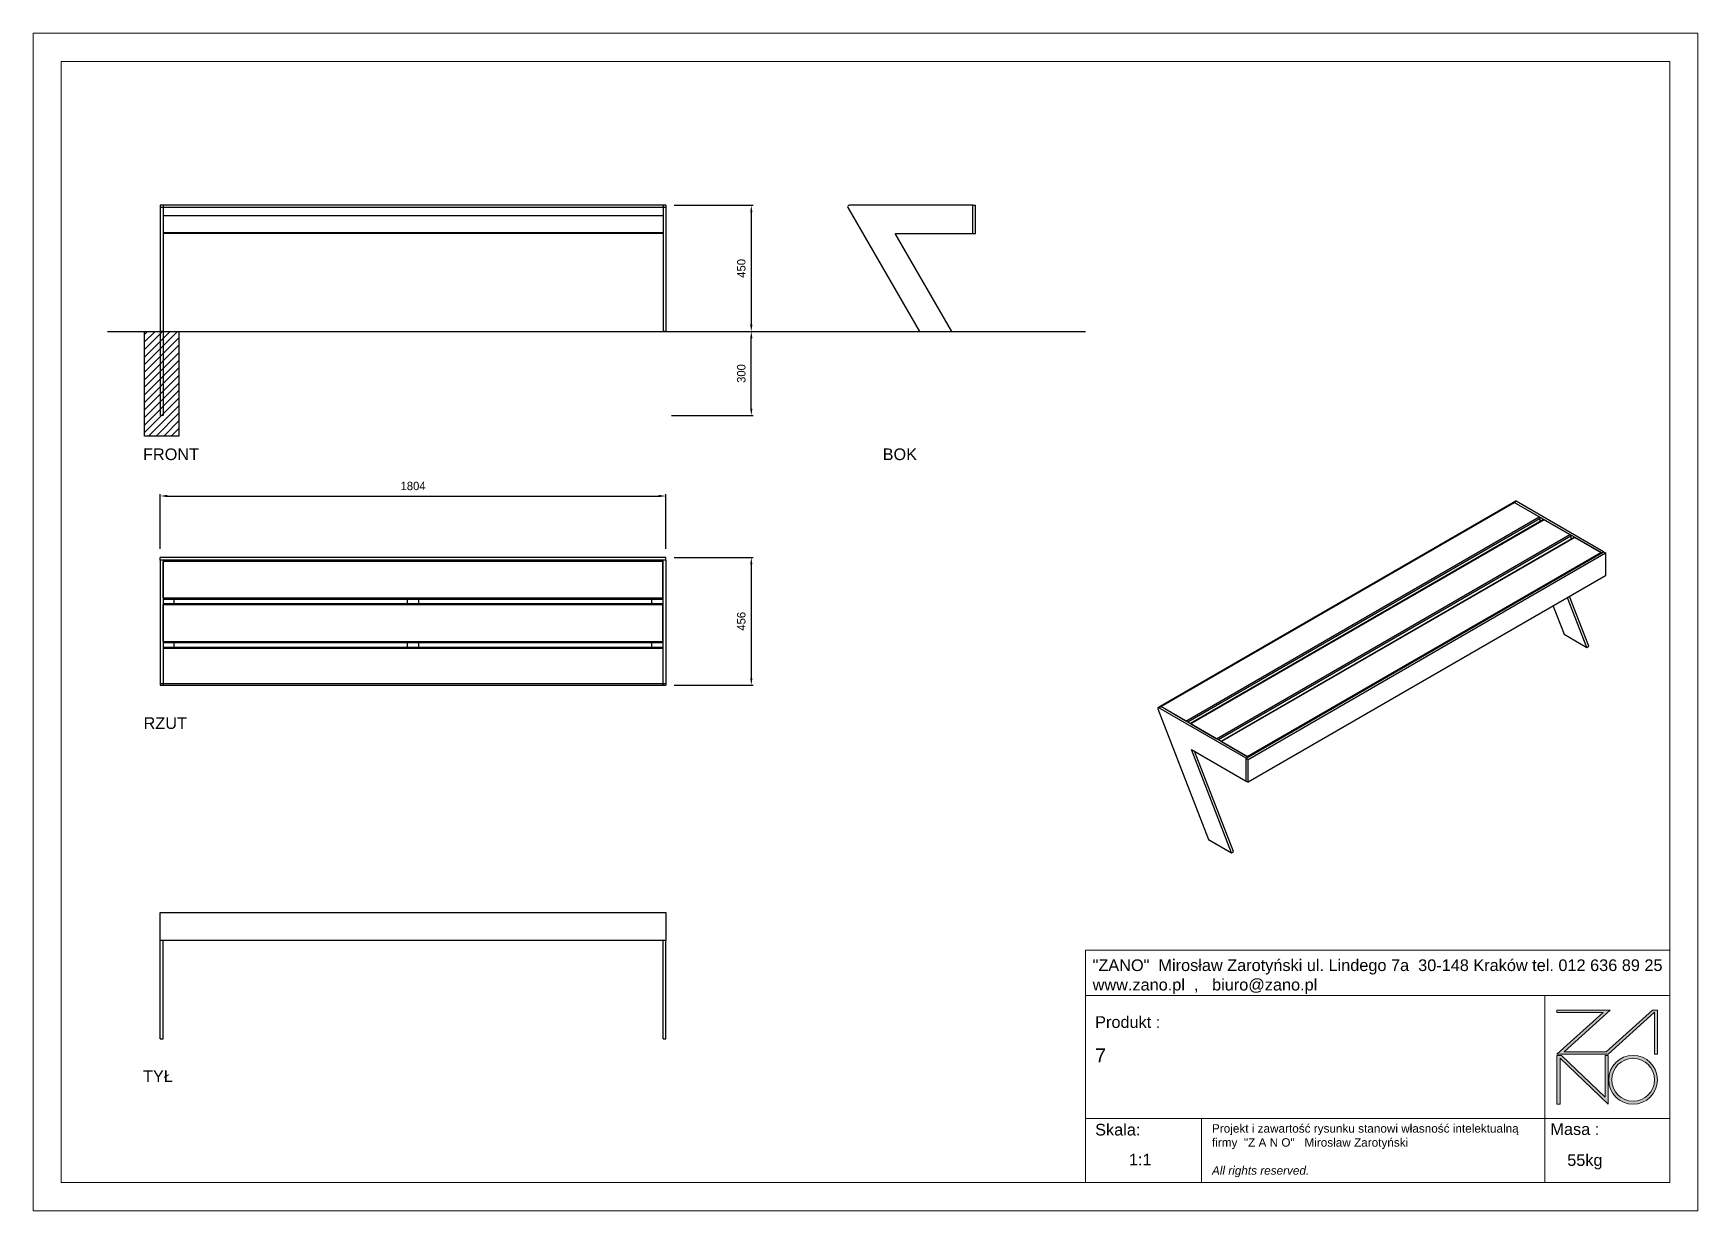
# Model space of a CAD drawing. Header units: millimetres. Extents: x 1645 to 7585, y -3131 to 1069.
import ezdxf

# ---------------------------------------------------------------- set-up
doc = ezdxf.new("R2010")
doc.units = ezdxf.units.MM
doc.header["$PDSIZE"] = -1
doc.layers.add('tabelka', color=155, linetype='Continuous')
doc.layers.add('WYMIAR', color=96, linetype='Continuous')
doc.dimstyles.new('1-1', dxfattribs={"dimtxt": 30, "dimasz": 25, "dimexe": 6.25, "dimexo": 30, "dimgap": 20.625, "dimtad": 1, "dimdec": 1, "dimtxsty": 'Standard', "dimcen": 0, "dimclrd": 2, "dimclre": 2, "dimclrt": 2, "dimadec": 0, "dimazin": 0, "dimtfac": 1, "dimtdec": 1, "dimtmove": 0, "dimatfit": 3, "dimfxl": 0, "dimarcsym": 0})

# ---------------------------------------------------------------- blocks, each defined once
blk = doc.blocks.new('zano')
at = {"layer": 'Defpoints', "lineweight": 5}
for points in [[(6270.2, 3716.2), (6270.2, 3707.4), (6434.8, 3707.4), (6270.2, 3558.4), (6452.4, 3558.4), (6617.9, 3708.2), (6617.9, 3558.4), (6628.6, 3558.4), (6628.6, 3716.2), (6610.7, 3716.2), (6446.1, 3567.2), (6295.4, 3567.2), (6459.9, 3716.2), (6270.2, 3716.2), (6270.2, 3707.4)], [(6270.2, 3554.4), (6286.2, 3554.4), (6441.7, 3405.6), (6441.7, 3554.4), (6452.4, 3554.4), (6452.4, 3380.5), (6281, 3544.6), (6281, 3380.5), (6270.2, 3380.5)]]:
    blk.add_hatch(color=251, dxfattribs=at).paths.add_polyline_path(points)
h = blk.add_hatch(color=251, dxfattribs=at)
h.paths.add_polyline_path([(6454.7, 3467.4, 1), (6628.6, 3467.4, 1)])
h.paths.add_polyline_path([(6617.9, 3467.4, -1), (6465.4, 3467.4, -1)], flags=16)
at = {"layer": 'Defpoints', "color": 251, "lineweight": 5}
blk.add_lwpolyline([(6434.8, 3707.4), (6270.2, 3558.4), (6452.4, 3558.4), (6617.9, 3708.2), (6617.9, 3558.4), (6628.6, 3558.4), (6628.6, 3716.2), (6610.7, 3716.2), (6446.1, 3567.2), (6295.4, 3567.2), (6459.9, 3716.2), (6270.2, 3716.2), (6270.2, 3707.4), (6432.1, 3707.4)], dxfattribs=at)
for points in [[(6270.2, 3716.2), (6270.2, 3707.4), (6434.8, 3707.4), (6270.2, 3558.4), (6452.4, 3558.4), (6617.9, 3708.2), (6617.9, 3558.4), (6628.6, 3558.4), (6628.6, 3716.2), (6610.7, 3716.2), (6446.1, 3567.2), (6295.4, 3567.2), (6459.9, 3716.2), (6270.2, 3716.2), (6270.2, 3707.4)], [(6270.2, 3554.4), (6286.2, 3554.4), (6441.7, 3405.6), (6441.7, 3554.4), (6452.4, 3554.4), (6452.4, 3380.5), (6281, 3544.6), (6281, 3380.5), (6270.2, 3380.5)]]:
    blk.add_lwpolyline(points, close=True, dxfattribs=at)
for radius in [87, 76.3]:
    blk.add_circle((6541.7, 3467.4), radius, dxfattribs=at)
blk = doc.blocks.new('TABELA')
at = {"layer": 'tabelka', "lineweight": 5}
for p, q in [((4587.4, 3929.4), (6672.4, 3929.4)), ((4587.4, 3767.6), (4587.4, 3929.4)), ((4587.4, 3929.4), (6672.4, 3929.4)), ((6226.5, 3767.6), (6226.5, 3329)), ((4587.4, 3329), (6672.4, 3329)), ((5001.6, 3329), (5001.6, 3100.4)), ((6226.5, 3329), (6226.5, 3100.4))]:
    blk.add_line(p, q, dxfattribs=at)
blk.add_lwpolyline([(4587.4, 3767.6), (6672.4, 3767.6), (6672.4, 3100.4), (4587.4, 3100.4)], close=True, dxfattribs=at)
blk.add_blockref('zano', (0, 0))
at = {"layer": 'tabelka', "lineweight": 5, "attachment_point": 1}
for s, insert, char_height, width in [('{\\fArial|b0|i0|c238|p34;"ZANO"  Mirosław Zarotyński ul. Lindego 7a  30-148 Kraków tel. 012 636 89 25\\Pwww.zano.pl  ,   biuro@zano.pl}', (4613, 3896.9), 41.595, 2040.38), ('{\\fArial|b0|i0|c238|p34;Produkt : }', (4622, 3694.1), 41.595, 265.273), ('{\\fArial|b0|i0|c238|p34;7}', (4622, 3579.5), 50, 713.135), ('{\\fArial|b0|i0|c238|p34;Skala: }', (4622, 3310.3), 41.595, 191.675), ('{\\fArial|b0|i0|c238|p34;Masa :}', (6246.7, 3312.2), 41.595, 200.457), ('{\\fArial|b0|i0|c238|p34;1:1}', (4742.5, 3203.5), 41.595, 42.482), ('{\\fArial|b0|i0|c238|p34;55kg}', (6306.7, 3201.8), 41.595, 42.482)]:
    blk.add_mtext(s, dxfattribs=dict(at, insert=insert, char_height=char_height, width=width))
at = {"layer": 'tabelka', "color": 1, "lineweight": 5, "insert": (5038.9, 3308.9), "char_height": 30, "width": 1186.12, "attachment_point": 1}
blk.add_mtext('{\\fArial|b0|i0|c0|p34;Projekt i zawartość rysunku stanowi własność intelektualną firmy \\fArial|b0|i0|c238|p34; "Z A N O"   Mirosław Zarotyński\\fArial|b0|i1|c238|p34;\\P\\PAll rights reserved.}', dxfattribs=at)
blk = doc.blocks.new('izometria')
for p, q in [((3758.2, 383.8), (2496.7, -344.5)), ((2499.2, -344.7), (3760.7, 383.5)), ((3765.2, 387.9), (3758.2, 383.8)), ((3760.7, 383.5), (3767.7, 387.6)), ((3850, 332), (3760.7, 383.5)), ((4072.7, 203.4), (3760.7, 383.5)), ((4079.8, 207.5), (3767.7, 387.6)), ((2588.5, -396.3), (3850, 332)), ((3853.5, 325.8), (2595.6, -400.4)), ((3865.2, 322), (2604.7, -405.6)), ((3867.7, 321.8), (2606.2, -406.5)), ((3853.5, 315.3), (3853.5, 325.8)), ((3867.7, 321.8), (3959.6, 268.7)), ((2698.1, -459.5), (3959.6, 268.7)), ((3963.1, 262.6), (2705.2, -463.6)), ((3974.8, 258.7), (2714.3, -468.9)), ((3977.3, 258.5), (2715.8, -469.8)), ((3963.1, 262.6), (3963.1, 252)), ((3977.3, 258.5), (4069.2, 205.4)), ((2804.2, -528.9), (4079.8, 207.5)), ((2807.7, -522.8), (4069.2, 205.4)), ((2811.3, -533), (4086.9, 203.4)), ((4072.7, 203.4), (4079.8, 207.5)), ((4079.8, 207.5), (4086.9, 203.4)), ((4086.9, 203.4), (4086.9, 121.7)), ((4086.9, 121.7), (2811.3, -614.7)), ((3899.5, 13.5), (3938.3, -86.4)), ((4019.9, -133.6), (3951.2, 43.4)), ((4027, -129.5), (3958.3, 47.5)), ((3938.3, -86.4), (4019.9, -133.6)), ((4019.9, -133.6), (4027, -129.5)), ((2489.1, -353.1), (2669.7, -818.7)), ((2496.7, -344.5), (2489.6, -348.5)), ((2492.1, -348.8), (2499.2, -344.7)), ((2804.2, -528.9), (2492.1, -348.8)), ((2588.5, -396.3), (2499.2, -344.7)), ((2811.3, -524.9), (2499.2, -344.7)), ((2606.2, -406.5), (2698.1, -459.5)), ((2715.8, -469.8), (2807.7, -522.8)), ((2608.5, -497.6), (2804.2, -610.6)), ((2751.4, -865.9), (2608.5, -497.6)), ((2758.4, -861.8), (2619.6, -504)), ((2804.2, -528.9), (2811.3, -524.9)), ((2804.2, -528.9), (2811.3, -533)), ((2804.2, -610.6), (2804.2, -528.9)), ((2811.3, -614.7), (2811.3, -533)), ((2804.2, -610.6), (2811.3, -614.7)), ((2669.7, -818.7), (2751.4, -865.9)), ((2751.4, -865.9), (2758.4, -861.8))]:
    blk.add_line(p, q)
at = {"flags": 128}
blk.add_lwpolyline([(2492.1, -348.8), (2491.2, -348.4), (2490.4, -348.3), (2489.6, -348.5), (2489.1, -349.1), (2488.7, -349.8), (2488.6, -350.8), (2488.7, -352), (2489.1, -353.1)], dxfattribs=at)
for centre, radius, start, end in [((3759.2, 381.5), 2.51, 54.31742, 114.37212), ((3766.3, 385.6), 2.51, 54.31742, 114.37212), ((3845.9, 325.5), 7.68, 2.60548, 57.39452), ((3866.2, 319.7), 2.51, 54.38242, 114.30712), ((3955.5, 262.2), 7.68, 2.60548, 57.39452), ((3975.8, 256.4), 2.51, 54.38242, 114.30712), ((4065.4, 199.3), 7.21, 28.8568, 58.04537), ((2497.7, -346.7), 2.51, 54.31742, 114.37212)]:
    blk.add_arc(centre, radius, start, end)
blk = doc.blocks.new('bok')
for p, q in [((683.5, -720.4), (939, -1162.9)), ((1129.2, -712.9), (687.9, -712.9)), ((1129.2, -812.9), (1129.2, -712.9)), ((1129.2, -712.9), (1139.2, -712.9)), ((1139.2, -812.9), (1139.2, -712.9)), ((852.4, -812.9), (1129.2, -812.9)), ((1054.5, -1162.9), (852.4, -812.9)), ((1129.2, -812.9), (1139.2, -812.9)), ((939, -1162.9), (1054.5, -1162.9))]:
    blk.add_line(p, q)
blk.add_arc((687.9, -717.9), 5, 90, 210)
blk = doc.blocks.new('rzut')
for p, q in [((682.9, 2045.3), (682.9, 2035.3)), ((687.9, 2045.3), (682.9, 2045.3)), ((682.9, 2035.3), (682.9, 251.3)), ((687.9, 2035.3), (682.9, 2035.3)), ((687.9, 2035.3), (687.9, 2045.3)), ((1129.2, 2045.3), (687.9, 2045.3)), ((687.9, 251.3), (687.9, 2035.3)), ((814.2, 2035.3), (687.9, 2035.3)), ((1129.2, 2035.3), (687.9, 2035.3)), ((814.2, 251.3), (814.2, 2035.3)), ((819.2, 2035.3), (819.2, 251.3)), ((834.2, 251.3), (834.2, 2035.3)), ((839.2, 2035.3), (839.2, 251.3)), ((839.2, 2035.3), (969.2, 2035.3)), ((969.2, 251.3), (969.2, 2035.3)), ((974.2, 2035.3), (974.2, 251.3)), ((989.2, 251.3), (989.2, 2035.3)), ((994.2, 2035.3), (994.2, 251.3)), ((994.2, 2035.3), (1124.2, 2035.3)), ((1124.2, 251.3), (1124.2, 2035.3)), ((1129.2, 2045.3), (1139.2, 2045.3)), ((1129.2, 241.3), (1129.2, 2045.3)), ((1129.2, 2035.3), (1129.2, 2045.3)), ((1139.2, 241.3), (1139.2, 2045.3)), ((819.2, 1995.3), (834.2, 1995.3)), ((974.2, 1995.3), (989.2, 1995.3)), ((819.2, 1163.3), (834.2, 1163.3)), ((974.2, 1163.3), (989.2, 1163.3)), ((834.2, 1123.3), (819.2, 1123.3)), ((989.2, 1123.3), (974.2, 1123.3)), ((682.9, 251.3), (682.9, 241.3)), ((687.9, 251.3), (682.9, 251.3)), ((687.9, 241.3), (682.9, 241.3)), ((814.2, 251.3), (687.9, 251.3)), ((687.9, 241.3), (687.9, 251.3)), ((1129.2, 251.3), (687.9, 251.3)), ((1129.2, 241.3), (687.9, 241.3)), ((819.2, 291.3), (834.2, 291.3)), ((839.2, 251.3), (969.2, 251.3)), ((974.2, 291.3), (989.2, 291.3)), ((994.2, 251.3), (1124.2, 251.3)), ((1129.2, 241.3), (1129.2, 251.3)), ((1129.2, 241.3), (1139.2, 241.3))]:
    blk.add_line(p, q)
blk = doc.blocks.new('front')
for p, q in [((-1702.3, -712.9), (-1712.3, -712.9)), ((-1712.3, -712.9), (-1712.3, -720.4)), ((-1702.3, -720.4), (-1712.3, -720.4)), ((-1712.3, -720.4), (-1712.3, -1162.9)), ((81.7, -712.9), (-1702.3, -712.9)), ((-1702.3, -712.9), (-1702.3, -720.4)), ((81.7, -720.4), (-1702.3, -720.4)), ((-1702.3, -720.4), (-1702.3, -750.9)), ((-1702.3, -720.4), (-1702.3, -1162.9)), ((81.7, -750.9), (-1702.3, -750.9)), ((-1702.3, -750.9), (-1702.3, -810.4)), ((81.7, -712.9), (81.7, -720.4)), ((91.7, -712.9), (81.7, -712.9)), ((81.7, -720.4), (81.7, -750.9)), ((91.7, -720.4), (81.7, -720.4)), ((81.7, -720.4), (81.7, -1162.9)), ((81.7, -750.9), (81.7, -810.4)), ((91.7, -712.9), (91.7, -720.4)), ((91.7, -720.4), (91.7, -1162.9)), ((-1702.3, -810.4), (81.7, -810.4)), ((81.7, -812.9), (-1702.3, -812.9)), ((-1702.3, -1162.9), (-1712.3, -1162.9)), ((91.7, -1162.9), (81.7, -1162.9))]:
    blk.add_line(p, q)
blk = doc.blocks.new('tyl')
for p, q in [((-3948.2, -812.9), (-3948.2, -712.9)), ((-3948.2, -712.9), (-2144.2, -712.9)), ((-2144.2, -712.9), (-2144.2, -812.9)), ((-2144.2, -812.9), (-3948.2, -812.9)), ((-3948.2, -1162.9), (-3948.2, -812.9)), ((-3938.2, -1162.9), (-3938.2, -812.9)), ((-2154.2, -1162.9), (-2154.2, -812.9)), ((-2144.2, -1162.9), (-2144.2, -812.9)), ((-3948.2, -1162.9), (-3938.2, -1162.9)), ((-2154.2, -1162.9), (-2144.2, -1162.9))]:
    blk.add_line(p, q)
blk = doc.blocks.new('*D8')
at = {"color": 2, "lineweight": -2}
for p, q in [((3932.5, 455.1), (4213.9, 455.1)), ((4207.6, 430.1), (4207.6, 30.1)), ((3932.5, 5.1), (4213.9, 5.1))]:
    blk.add_line(p, q, dxfattribs=at)
at = {"color": 2}
for points in [[(4203.5, 430.1), (4211.8, 430.1), (4207.6, 455.1)], [(4203.5, 30.1), (4211.8, 30.1), (4207.6, 5.1)]]:
    blk.add_solid(points, dxfattribs=at)
at = {"layer": 'Defpoints', "color": 0}
for p in [(3902.5, 455.1), (3902.5, 5.1), (4207.6, 5.1)]:
    blk.add_point(p, dxfattribs=at)
at = {"color": 2, "insert": (4172, 230.1), "char_height": 30, "attachment_point": 5, "rotation": 90}
blk.add_mtext('450', dxfattribs=at)
blk = doc.blocks.new('*D9')
at = {"color": 2, "lineweight": -2}
for p, q in [((4198.1, 5.1), (4213.9, 5.1)), ((4207.6, -269.9), (4207.6, -19.9)), ((3923, -294.9), (4213.9, -294.9))]:
    blk.add_line(p, q, dxfattribs=at)
at = {"color": 2}
for points in [[(4203.5, -19.9), (4211.8, -19.9), (4207.6, 5.1)], [(4203.5, -269.9), (4211.8, -269.9), (4207.6, -294.9)]]:
    blk.add_solid(points, dxfattribs=at)
at = {"layer": 'Defpoints', "color": 0}
for p in [(4168.1, 5.1), (4207.6, 5.1), (3893, -294.9)]:
    blk.add_point(p, dxfattribs=at)
at = {"color": 2, "insert": (4172, -144.9), "char_height": 30, "attachment_point": 5, "rotation": 90}
blk.add_mtext('300', dxfattribs=at)
blk = doc.blocks.new('*D10')
at = {"color": 2, "lineweight": -2}
for p, q in [((2098.5, -770.7), (2098.5, -575.6)), ((2123.5, -581.9), (3877.5, -581.9)), ((3902.5, -770.7), (3902.5, -575.6))]:
    blk.add_line(p, q, dxfattribs=at)
at = {"color": 2}
for points in [[(2123.5, -577.7), (2123.5, -586), (2098.5, -581.9)], [(3877.5, -577.7), (3877.5, -586), (3902.5, -581.9)]]:
    blk.add_solid(points, dxfattribs=at)
at = {"layer": 'Defpoints', "color": 0}
for p in [(3902.5, -581.9), (2098.5, -800.7), (3902.5, -800.7)]:
    blk.add_point(p, dxfattribs=at)
at = {"color": 2, "insert": (3000.5, -546.2), "char_height": 30, "attachment_point": 5}
blk.add_mtext('1804', dxfattribs=at)
blk = doc.blocks.new('*D11')
at = {"color": 2, "lineweight": -2}
for p, q in [((3932.5, -800.7), (4213.9, -800.7)), ((4207.6, -825.7), (4207.6, -1232)), ((3932.5, -1257), (4213.9, -1257))]:
    blk.add_line(p, q, dxfattribs=at)
at = {"color": 2}
for points in [[(4203.5, -825.7), (4211.8, -825.7), (4207.6, -800.7)], [(4203.5, -1232), (4211.8, -1232), (4207.6, -1257)]]:
    blk.add_solid(points, dxfattribs=at)
at = {"layer": 'Defpoints', "color": 0}
for p in [(3902.5, -800.7), (3902.5, -1257), (4207.6, -1257)]:
    blk.add_point(p, dxfattribs=at)
at = {"color": 2, "insert": (4172, -1028.8), "char_height": 30, "attachment_point": 5, "rotation": 90}
blk.add_mtext('456', dxfattribs=at)

msp = doc.modelspace()

# ---------------------------------------------------------------- hatches: boundary and pattern name
h = msp.add_hatch()
h.set_pattern_fill('ANSI31', color=256, scale=6, style=0)
h.paths.add_polyline_path([(2042.17, 5.13), (2164.81, 5.13), (2164.81, -368.06), (2042.17, -368.06)])

# ---------------------------------------------------------------- linework, layer by layer
for p, q in [((1910.57, 5.13), (5400.8, 5.13)), ((2098.49, 5.13), (2098.49, -294.87)), ((2108.49, 5.13), (2108.49, -294.87)), ((2108.49, -294.87), (2098.49, -294.87))]:
    msp.add_line(p, q)
msp.add_lwpolyline([(2042.17, 5.13), (2164.81, 5.13), (2164.81, -368.06), (2042.17, -368.06)], close=True)
at = {"layer": 'tabelka', "lineweight": 5}
for points in [[(1645.17, 1068.68), (7585.17, 1068.68), (7585.17, -3131.32), (1645.17, -3131.32)], [(1745.17, 968.68), (7485.17, 968.68), (7485.17, -3031.32), (1745.17, -3031.32)]]:
    msp.add_lwpolyline(points, close=True, dxfattribs=at)

# ---------------------------------------------------------------- block references
for name, p in [('front', (3810.84, 1168.01)), ('bok', (3868.58, 1168.01)), ('izometria', (3169.74, -988.26)), ('tyl', (6046.72, -1354.89)), ('TABELA', (812.79, -6131.73))]:
    msp.add_blockref(name, p)
at = {"rotation": 90}
msp.add_blockref('rzut', (4143.76, -1939.85), dxfattribs=at)

# ---------------------------------------------------------------- texts
at = {"layer": 'WYMIAR', "char_height": 41.5951, "width": 196.5247, "attachment_point": 1}
for s, insert in [('{\\f@Arial Unicode MS|b0|i0|c238|p34;FRONT}', (2036.69, -412.17)), ('{\\f@Arial Unicode MS|b0|i0|c238|p34;BOK}', (4676.38, -412.17)), ('{\\f@Arial Unicode MS|b0|i0|c238|p34;RZUT}', (2038.7, -1371.18)), ('{\\f@Arial Unicode MS|b0|i0|c238|p34;TYŁ}', (2036.69, -2630.3))]:
    msp.add_mtext(s, dxfattribs=dict(at, insert=insert))

# ---------------------------------------------------------------- dimensions: what is measured, and where the dimension line sits
for p1, p2, picture, middle in [((3902.49, 455.13), (3902.49, 5.13), '*D8', (4172.01, 230.13)), ((3893.02, -294.87), (4168.09, 5.13), '*D9', (4172.01, -144.87))]:
    dim = msp.add_linear_dim(base=(4207.64, 5.13), p1=p1, p2=p2, angle=90, dimstyle='1-1')
    dim.commit()
    dim.dimension.update_dxf_attribs({"geometry": picture, "text_midpoint": middle})
dim = msp.add_linear_dim(base=(3902.49, -581.86), p1=(2098.49, -800.65), p2=(3902.49, -800.65), dimstyle='1-1')
dim.commit()
dim.dimension.update_dxf_attribs({"geometry": '*D10', "text_midpoint": (3000.49, -546.23)})
dim = msp.add_linear_dim(base=(4207.64, -1256.99), p1=(3902.49, -800.65), p2=(3902.49, -1256.99), angle=90, text='456', dimstyle='1-1')
dim.commit()
dim.dimension.update_dxf_attribs({"geometry": '*D11', "text_midpoint": (4172.01, -1028.82)})

doc.saveas('drawing.dxf')
